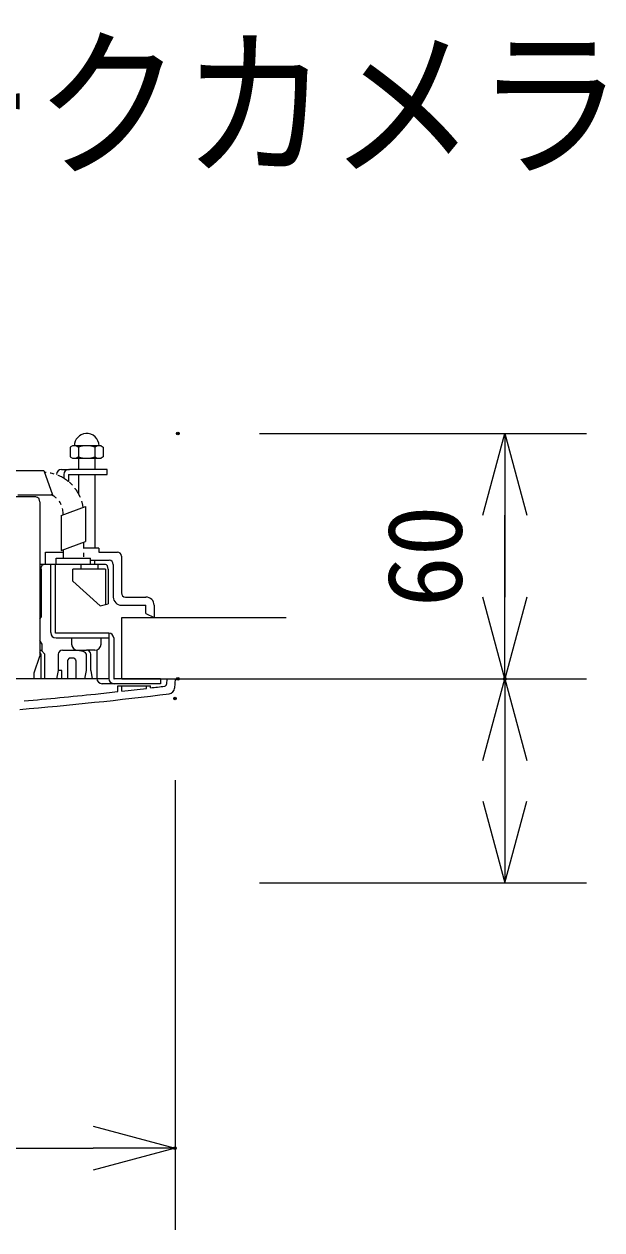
# Model space of a CAD drawing. Units: millimetres, scale not verified. Extents: x -63 to 62, y -57 to 57.
# Drawn here: x 3.83 to 17.96, y 27.29 to 56.79 of the extents above; entities that cross this region are included whole.
import ezdxf
from ezdxf.enums import TextEntityAlignment as Align

# ---------------------------------------------------------------- set-up
doc = ezdxf.new("R2010")
doc.units = ezdxf.units.MM
doc.header["$LTSCALE"] = 0.125
doc.header["$PDMODE"] = 32
doc.header["$PDSIZE"] = 0.0625
doc.linetypes.add('USER2', pattern=[2.5, 1.25, -0.25, 0.25, -0.25, 0.25, -0.25])
for name, color, linetype in [('0-0_0', 7, 'Continuous'), ('0-3_MOJI1', 7, 'Continuous'), ('0-5_Defpoints', 7, 'Continuous')]:
    doc.layers.add(name, color=color, linetype=linetype)
doc.layers.add('0-2_GAIKEI', color=1, linetype='Continuous', lineweight=18)
doc.layers.add('0-6_SUNPO', color=7, linetype='Continuous', lineweight=18)
doc.styles.add('ＭＳ ゴシック', font='')
doc.styles.get('ＭＳ ゴシック').set_extended_font_data('MS Gothic')

# ---------------------------------------------------------------- blocks, each defined once
blk = doc.blocks.new('_OPEN30')
at = {"layer": '0-0_0'}
blk.add_line((0, 0), (-1, 0), dxfattribs=at)
blk.add_lwpolyline([(-1, 0.26795), (0, 0), (-1, -0.26795)], dxfattribs=at)
blk = doc.blocks.new('D3')
at = {"layer": '0-5_Defpoints'}
for p in [(8.6222, 26.7511), (8.6222, 20.7502), (16.6222, 20.7502)]:
    blk.add_point(p, dxfattribs=at)
at = {"layer": '0-6_SUNPO'}
for p, q in [((10.6222, 26.7511), (18.6222, 26.7511)), ((16.6222, 24.7511), (16.6222, 22.7502)), ((10.6222, 20.7502), (18.6222, 20.7502))]:
    blk.add_line(p, q, dxfattribs=at)
at = {"layer": '0-6_SUNPO', "xscale": 2, "yscale": 2}
for p, rotation in [((16.6222, 26.7511), 90), ((16.6222, 20.7502), 270)]:
    blk.add_blockref('_OPEN30', p, dxfattribs=dict(at, rotation=rotation))
at = {"layer": '0-6_SUNPO', "style": 'ＭＳ ゴシック'}
blk.add_text('60', height=1.833, rotation=90, dxfattribs=at).set_placement((16.1222, 22.5006), align=Align.BOTTOM_LEFT)
blk = doc.blocks.new('D4')
at = {"layer": '0-5_Defpoints'}
for p in [(-10.0456, 20.2673), (8.5544, 20.2673), (8.5544, 9.2673)]:
    blk.add_point(p, dxfattribs=at)
at = {"layer": '0-6_SUNPO'}
for p, q in [((-10.0456, 18.2673), (-10.0456, 7.2673)), ((8.5544, 18.2673), (8.5544, 7.2673)), ((-8.0456, 9.2673), (6.5544, 9.2673))]:
    blk.add_line(p, q, dxfattribs=at)
at = {"layer": '0-6_SUNPO', "xscale": 2, "yscale": 2, "rotation": 180}
blk.add_blockref('_OPEN30', (-10.0456, 9.2673), dxfattribs=at)
at = {"layer": '0-6_SUNPO', "xscale": 2, "yscale": 2}
blk.add_blockref('_OPEN30', (8.5544, 9.2673), dxfattribs=at)
at = {"layer": '0-6_SUNPO', "style": 'ＭＳ ゴシック'}
blk.add_text('+03C6186', height=1.833, dxfattribs=at).set_placement((-5.7456, 9.7673), align=Align.BOTTOM_LEFT)

msp = doc.modelspace()

# ---------------------------------------------------------------- linework, layer by layer
at = {"layer": '0-2_GAIKEI'}
for p, q in [((5.1612, 46.4765), (5.0112, 46.4765)), ((5.1037, 46.4765), (5.1587, 46.4447)), ((5.1587, 46.4447), (5.1587, 46.2082)), ((5.3612, 46.4765), (5.1612, 46.4765)), ((5.5612, 46.4765), (5.3612, 46.4765)), ((5.6621, 46.4765), (5.5612, 46.4765)), ((5.5637, 46.4447), (5.6187, 46.4765)), ((5.5637, 46.4447), (5.5637, 46.2082)), ((5.7112, 46.4765), (5.6621, 46.4765)), ((5.0112, 46.1765), (5.2012, 46.1765)), ((5.1587, 46.2082), (5.1037, 46.1765)), ((5.1612, 46.1765), (5.1612, 45.8965)), ((5.2012, 46.1765), (5.5212, 46.1765)), ((5.5212, 46.1765), (5.7112, 46.1765)), ((5.5612, 46.1765), (5.5612, 45.8965)), ((5.5637, 46.2082), (5.6187, 46.1765)), ((3.4586, 45.8754), (4.31, 45.8754)), ((4.31, 45.8754), (4.5283, 45.2755)), ((4.7444, 45.8965), (4.9414, 45.8965)), ((4.7981, 45.7765), (4.7981, 45.6843)), ((4.9162, 45.7765), (5.1612, 45.7765)), ((4.9162, 45.7765), (4.9162, 45.6014)), ((5.1612, 45.7765), (5.2012, 45.7765)), ((5.1612, 45.7765), (5.1612, 45.3068)), ((5.8609, 45.8965), (5.5212, 45.8965)), ((5.5612, 45.7765), (5.8609, 45.7765)), ((5.5612, 45.7765), (5.5612, 43.9765)), ((5.8609, 45.7765), (5.8609, 45.8965)), ((3.677, 45.2755), (4.5283, 45.2755)), ((4.7357, 44.7705), (5.3355, 44.9888)), ((5.3355, 44.9888), (5.3355, 44.1374)), ((4.7357, 44.7705), (4.7357, 43.9191)), ((4.7357, 43.9191), (5.3355, 44.1374)), ((5.5212, 43.9765), (5.2841, 43.9765)), ((5.5612, 43.9765), (5.5212, 43.9765)), ((5.6612, 43.9765), (5.5612, 43.9765)), ((5.6612, 43.9765), (5.6612, 43.8765)), ((4.3511, 43.8765), (4.4768, 43.8765)), ((4.3511, 43.5765), (4.3511, 43.8765)), ((4.4768, 43.8765), (4.7856, 43.8765)), ((4.6142, 43.7265), (4.7856, 43.7265)), ((4.6142, 43.5765), (4.6142, 43.7265)), ((4.7856, 43.7265), (5.2841, 43.7265)), ((5.2841, 43.7265), (5.2856, 43.7265)), ((5.2856, 43.7265), (5.4541, 43.7265)), ((5.4542, 43.6765), (5.4542, 43.7265)), ((5.4542, 43.6765), (5.5953, 43.6765)), ((5.4542, 43.5765), (5.4542, 43.6765)), ((5.5612, 43.5765), (5.5612, 43.6765)), ((5.5953, 43.6765), (5.9112, 43.6765)), ((5.6612, 43.8765), (6.1112, 43.8765)), ((6.2112, 43.7765), (6.2112, 42.8765)), ((5.8239, 43.5765), (4.2176, 43.5765)), ((4.2451, 43.4565), (4.2496, 43.5025)), ((4.2451, 43.4565), (4.2451, 42.2844)), ((4.2496, 43.5025), (4.2626, 43.5413)), ((4.2626, 43.5413), (4.2821, 43.5673)), ((4.2821, 43.5673), (4.3051, 43.5765)), ((4.4811, 41.9065), (4.4811, 43.5765)), ((4.6011, 41.8965), (4.6011, 43.5765)), ((5.1042, 43.4565), (5.0239, 43.4565)), ((5.0239, 43.4011), (5.0239, 43.4565)), ((5.0239, 43.1693), (5.0239, 43.4011)), ((5.1744, 43.4565), (5.1042, 43.4565)), ((5.8239, 43.4565), (5.1744, 43.4565)), ((5.2254, 43.4565), (5.2254, 43.5765)), ((5.6342, 43.5765), (5.6342, 43.4565)), ((5.8469, 43.5673), (5.8239, 43.5765)), ((5.8239, 43.4565), (5.8239, 42.5964)), ((5.8663, 43.5413), (5.8469, 43.5673)), ((5.8793, 43.5025), (5.8663, 43.5413)), ((5.8839, 43.4565), (5.8793, 43.5025)), ((5.8839, 43.4565), (5.8839, 43.2755)), ((6.0112, 43.5765), (6.0112, 42.7765)), ((5.6908, 42.5658), (5.0239, 43.1693)), ((5.8839, 43.2755), (5.8839, 42.6101)), ((6.3112, 42.7765), (6.8112, 42.7765)), ((5.6908, 42.5658), (5.8839, 42.6101)), ((6.2112, 42.5765), (6.8112, 42.5765)), ((6.8112, 42.3765), (6.8112, 42.5765)), ((7.0112, 42.5765), (7.0112, 42.2765)), ((4.2176, 42.2404), (4.2451, 42.2844)), ((6.8112, 42.3765), (7.0112, 42.2765)), ((5.9009, 41.8965), (4.6011, 41.8965)), ((5.9009, 41.8965), (5.9009, 41.7765)), ((4.2714, 41.6265), (4.2176, 41.7125)), ((4.2698, 41.448), (4.2714, 41.6265)), ((4.6111, 41.7765), (5.9009, 41.7765)), ((4.992, 41.7765), (4.992, 41.6265)), ((5.7112, 41.6265), (5.7112, 41.7765)), ((5.9009, 41.7765), (5.9009, 40.7865)), ((6.0209, 41.7765), (6.0209, 40.7865)), ((4.2176, 41.477), (4.2432, 41.477)), ((4.2432, 41.377), (4.2176, 41.4168)), ((4.2432, 41.477), (4.3351, 41.377)), ((4.2432, 40.7765), (4.2432, 41.377)), ((4.3351, 40.7765), (4.3351, 41.377)), ((4.6655, 41.3765), (4.6655, 40.9765)), ((4.7655, 41.4765), (5.0985, 41.4765)), ((5.0985, 41.4765), (5.1264, 41.4765)), ((5.2762, 41.4441), (5.0985, 41.4765)), ((5.1264, 41.4765), (5.3583, 41.4765)), ((5.3583, 40.9765), (5.3583, 41.3457)), ((5.5612, 41.4765), (5.3612, 41.4765)), ((5.4583, 40.9765), (5.4583, 41.3765)), ((5.6075, 41.4838), (5.6075, 40.7865)), ((4.8922, 41.2136), (4.8922, 40.7765)), ((4.9419, 41.2856), (4.9245, 41.2759)), ((4.9419, 41.2856), (5.0485, 41.2856)), ((5.0485, 41.2856), (5.0659, 41.2759)), ((5.0659, 41.2759), (5.0899, 41.2412)), ((5.0899, 41.2412), (5.0954, 41.2135)), ((5.0982, 41.2104), (5.0982, 40.7765)), ((4.7521, 40.7765), (4.7521, 40.9765)), ((5.3183, 40.7765), (5.3583, 40.9765)), ((5.4583, 40.9765), (5.4983, 40.7765)), ((7.1657, 40.7765), (6.0309, 40.7765)), ((7.1657, 40.7765), (7.1657, 40.6565)), ((6.0309, 40.6565), (5.7375, 40.6565)), ((7.1657, 40.6565), (6.0309, 40.6565))]:
    msp.add_line(p, q, dxfattribs=at)
at = {"layer": '0-2_GAIKEI', "color": 7}
for p, q in [((4.1256, 45.2265), (-5.7825, 45.2265)), ((4.1256, 45.2265), (4.1541, 45.2201)), ((4.1541, 45.2201), (4.1797, 45.2016)), ((4.1797, 45.2016), (4.2, 45.1729)), ((4.2176, 45.1065), (4.2, 45.1729)), ((4.2176, 45.1065), (4.2176, 41.3265)), ((6.2214, 42.2765), (7.0112, 42.2765)), ((6.2214, 40.7765), (6.2214, 42.2765)), ((7.0112, 42.2765), (10.2443, 42.2765)), ((4.0762, 40.9265), (4.2176, 41.3265)), ((5.9013, 40.7765), (2.2141, 40.7765)), ((4.0762, 40.7765), (4.0762, 40.9265)), ((6.2214, 40.7765), (10.2443, 40.7765)), ((7.3214, 40.7765), (7.3142, 40.6439)), ((7.3211, 40.7765), (7.3214, 40.7765)), ((7.3214, 40.7765), (7.5214, 40.7765)), ((7.5214, 40.7765), (7.5095, 40.5497)), ((6.1214, 40.6065), (6.2214, 40.6065)), ((6.1214, 40.4632), (6.1214, 40.6065)), ((6.2214, 40.6065), (6.7214, 40.6065)), ((6.2214, 40.4743), (6.2214, 40.6065)), ((6.7214, 40.6065), (6.8214, 40.6065)), ((6.8214, 40.6065), (6.9214, 40.6065)), ((6.8214, 40.6065), (6.9214, 40.6065)), ((6.8214, 40.5431), (6.8214, 40.6065)), ((6.9214, 40.5549), (6.9214, 40.6065))]:
    msp.add_line(p, q, dxfattribs=at)
at = {"layer": '0-2_GAIKEI', "linetype": 'USER2'}
for p, q in [((5.2841, 44.1188), (5.2841, 43.7265)), ((4.7856, 43.9373), (4.7856, 43.8765)), ((4.7856, 43.8765), (4.7856, 43.7265)), ((5.2841, 43.5765), (4.7856, 43.5765))]:
    msp.add_line(p, q, dxfattribs=at)
at = {"layer": '0-2_GAIKEI'}
for points in [[(5.0112, 46.4765), (4.9562, 46.4447), (4.9562, 46.2082), (5.0112, 46.1765)], [(5.7112, 46.4765), (5.7662, 46.4447), (5.7662, 46.2082), (5.7112, 46.1765)], [(5.5212, 45.8965), (5.2012, 45.8965), (4.9414, 45.8965)], [(5.2012, 45.7765), (5.5212, 45.7765), (5.5612, 45.7765)], [(4.9245, 41.2759), (4.9005, 41.2412), (4.895, 41.2135)], [(4.7521, 40.9765), (4.6655, 40.9765), (4.6255, 40.7765)]]:
    msp.add_lwpolyline(points, dxfattribs=at)
for centre, radius, start, end in [((5.3612, 46.4765), 0.3009, 94.47391, 180), ((5.3612, 46.4765), 0.3009, 0, 94.47391), ((5.3612, 45.8149), 0.6616, 72.17591, 107.82409), ((5.3612, 46.838), 0.6616, 252.17591, 287.82409), ((4.7444, 45.7765), 0.12, 90, 180), ((4.9181, 45.7765), 0.12, 90, 180), ((5.9112, 43.5765), 0.1, 0, 90), ((6.1112, 43.7765), 0.1, 0, 90), ((6.2112, 42.7765), 0.2, 180, 270), ((6.3112, 42.8765), 0.1, 180, 270), ((6.8112, 42.5765), 0.2, 0, 90), ((4.6111, 41.9065), 0.13, 180, 270), ((5.9009, 41.7765), 0.12, 0, 90), ((5.142, 41.6265), 0.15, 180, 270), ((5.142, 41.6265), 0.15, 180, 221.81031), ((5.5612, 41.6265), 0.15, 270, 0), ((4.7655, 41.3765), 0.1, 90, 180), ((5.2583, 41.3457), 0.1, 0, 79.66943), ((5.3583, 41.3765), 0.1, 0, 90), ((5.7375, 40.7865), 0.13, 180, 270), ((6.0309, 40.7865), 0.13, 180, 270), ((6.0309, 40.7865), 0.01, 180, 270)]:
    msp.add_arc(centre, radius, start, end, dxfattribs=at)
at = {"layer": '0-2_GAIKEI', "linetype": 'USER2'}
for radius, start, end in [(1, 59.07366, 87.47823), (1, 50.79384, 59.07366), (1, 28.70733, 50.79384), (0.5, 53.1301, 65.1069), (0.5, 355.537, 53.1301), (1, 23.49646, 28.70733), (1, 8.05031, 23.49646)]:
    msp.add_arc((4.2841, 44.8265), radius, start, end, dxfattribs=at)
at = {"layer": '0-2_GAIKEI', "color": 7}
for centre, radius, start, end in [((-4.8452, 139.6589), 99.8, 275.99193, 276.30871), ((-4.8452, 139.6589), 99.8, 276.36648, 276.7132), ((-4.8452, 139.6589), 99.8, 276.77101, 276.97281), ((7.2643, 40.6466), 0.05, 276.97281, 356.9118), ((7.3597, 40.5576), 0.15, 277.02095, 357), ((-4.8452, 139.6589), 100, 274.91553, 277.02095), ((-4.8452, 139.6589), 99.8, 274.98673, 275.99193)]:
    msp.add_arc(centre, radius, start, end, dxfattribs=at)
at = {"layer": '0-6_SUNPO', "color": 3}
for p, q in [((15.5891, 42.7765), (15.5891, 44.7765)), ((9.5891, 40.7765), (17.5891, 40.7765)), ((15.0532, 38.7765), (15.5891, 40.7765)), ((15.5891, 40.7765), (16.125, 38.7765)), ((15.5891, 40.7765), (15.5891, 35.7865)), ((15.0532, 37.7865), (15.5891, 35.7865)), ((15.5891, 35.7865), (16.125, 37.7865)), ((9.5891, 35.7865), (17.5891, 35.7865))]:
    msp.add_line(p, q, dxfattribs=at)

# ---------------------------------------------------------------- block references
at = {"layer": '0-6_SUNPO'}
for name in ['D3', 'D4']:
    msp.add_blockref(name, (-1.033, 20.0263), dxfattribs=at)
at = {"layer": '0-6_SUNPO', "xscale": 2, "yscale": 2, "rotation": 270}
msp.add_blockref('_OPEN30', (15.5891, 40.7765), dxfattribs=at)

# ---------------------------------------------------------------- texts
at = {"layer": '0-3_MOJI1', "style": 'ＭＳ ゴシック', "width": 0.9}
msp.add_text('メガピクセルネットワークカメラ（埋込型金具付）', height=2.933, dxfattribs=at).set_placement((-35.5165, 52.49), align=Align.BOTTOM_LEFT)

doc.saveas('drawing.dxf')
